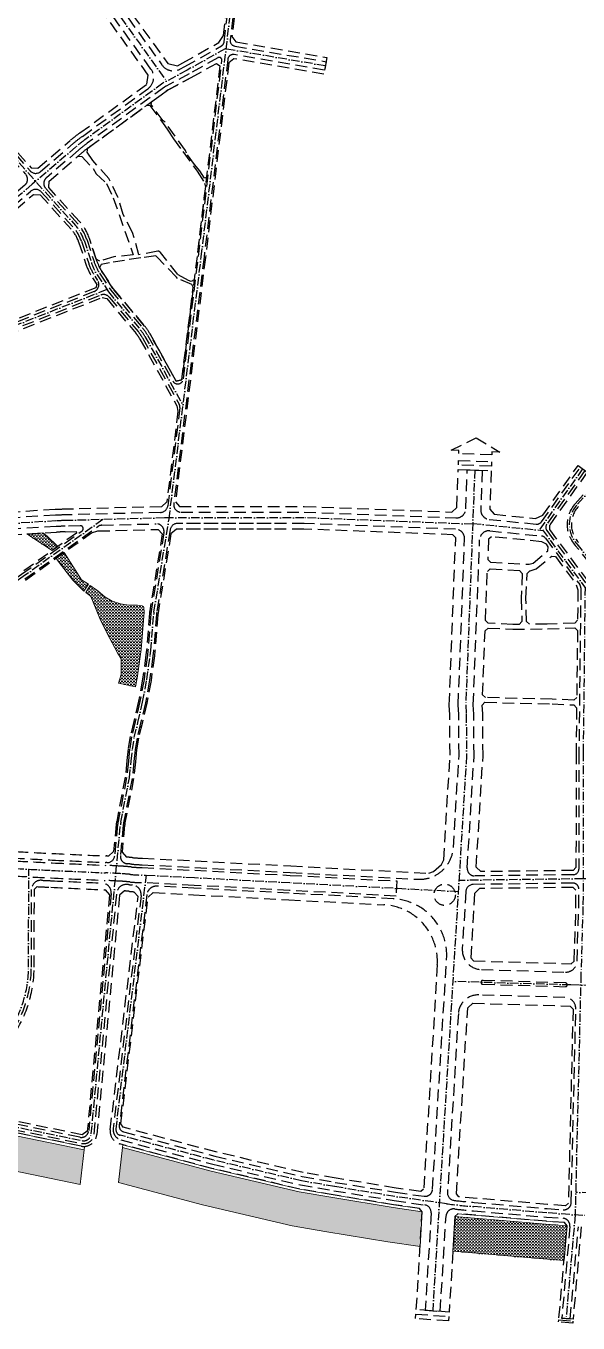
# Model space of a CAD drawing. Header units: metres. Extents: x 563371 to 571261, y 2062953 to 2068466.
# Drawn here: x 569435 to 570022, y 2064371 to 2065749 of the extents above; entities that cross this region are included whole.
import ezdxf

# ---------------------------------------------------------------- set-up
doc = ezdxf.new("R2010")
doc.units = ezdxf.units.M
doc.linetypes.add('ACAD_ISO10W100', pattern=[18.5, 12, -3, 0.5, -3])
doc.linetypes.add('HIDDEN', pattern=[0.375, 0.25, -0.125])
doc.layers.add('datKeSog', color=251, linetype='CONTINUOUS', lineweight=13)
doc.layers.add('datMatNc', color=150, linetype='CONTINUOUS', lineweight=13)
for name, color, linetype in [('hacth sdd', 8, 'CONTINUOUS'), ('LogDg phu', 7, 'CONTINUOUS'), ('TimDg', 222, 'CONTINUOUS'), ('ViaHeSphu', 32, 'CONTINUOUS')]:
    doc.layers.add(name, color=color, linetype=linetype)

msp = doc.modelspace()

# ---------------------------------------------------------------- hatches: boundary and pattern name
at = {"layer": 'hacth sdd'}
h = msp.add_hatch(dxfattribs=at)
h.set_pattern_fill('DASH', color=152, scale=0.5, style=0)
h.paths.add_polyline_path([(569457.442, 2065207.369), (569452.909, 2065210.76), (569435.967, 2065209.751), (569462.865, 2065192.005), (569468.722, 2065196.209)])
h = msp.add_hatch(dxfattribs=at)
h.set_pattern_fill('DASH', color=152, scale=0.5, style=0)
h.paths.add_polyline_path([(569493.933, 2065160.833), (569475.455, 2065189.964), (569467.207, 2065184.043), (569469.33, 2065180.864), (569484.983, 2065160.584), (569496.446, 2065148.859), (569501.303, 2065156.199)])
h = msp.add_hatch(dxfattribs=at)
h.set_pattern_fill('DASH', color=152, scale=0.5, style=0)
h.paths.add_polyline_path([(569560.522, 2065126.503), (569560.309, 2065131.706), (569559.735, 2065132.76), (569558.56, 2065133.426), (569553.688, 2065134.125), (569544.267, 2065133.962), (569535.565, 2065135.4), (569526.643, 2065138.462), (569518.941, 2065142.788), (569513.701, 2065147.026), (569510.032, 2065150.38), (569509.119, 2065150.777), (569503.384, 2065154.792), (569498.482, 2065147.581), (569502.847, 2065144.163), (569503.888, 2065143.349), (569513.67, 2065119.968), (569521.453, 2065103.849), (569532.301, 2065083.57), (569536.103, 2065076.852), (569536.103, 2065067.951), (569536.103, 2065060.367), (569533.409, 2065051.312), (569551.513, 2065047.174), (569553.25, 2065056.378), (569556.766, 2065081.926), (569557.341, 2065086.77)])
h = msp.add_hatch(dxfattribs=at)
h.set_pattern_fill('DASH', color=152, scale=0.5, style=0)
edge = h.paths.add_edge_path()
edge.add_line((568837.459, 2064562.002), (568933.757, 2064568.028))
edge.add_arc((568912.148, 2064913.353), 346, 273.580691, 279.855902)
edge.add_line((568971.373, 2064572.459), (569082.66, 2064591.794))
edge.add_arc((569096.183, 2064513.96), 79, 80.127558, 99.855902, ccw=False)
edge.add_line((569109.728, 2064591.79), (569284.965, 2064561.293))
edge.add_line((569284.965, 2064561.293), (569492.707, 2064518.576))
edge.add_line((569492.707, 2064518.576), (569496.983, 2064555.471))
edge.add_line((569496.983, 2064555.471), (569291.864, 2064597.648))
edge.add_line((569291.864, 2064597.648), (569116.072, 2064628.242))
edge.add_arc((569096.183, 2064513.96), 116, 80.127558, 99.855902)
edge.add_line((569076.327, 2064628.248), (568965.039, 2064608.913))
edge.add_arc((568912.148, 2064913.353), 309, 273.580691, 279.855902, ccw=False)
edge.add_line((568931.446, 2064604.956), (568810.822, 2064597.408))
edge.add_arc((568807.137, 2064656.292), 59, 220.390146, 273.580691, ccw=False)
edge.add_line((568762.2, 2064618.061), (568694.776, 2064697.311))
edge.add_line((568694.776, 2064697.311), (568616.569, 2064783.595))
edge.add_arc((568530.621, 2064705.692), 116, 42.189184, 58.961955)
edge.add_line((568590.431, 2064805.084), (568552.855, 2064827.695))
edge.add_arc((568596.166, 2064899.668), 84, 205.366648, 238.961955, ccw=False)
edge.add_line((568520.265, 2064863.682), (568517.296, 2064869.944))
edge.add_line((568517.296, 2064869.944), (568514.691, 2064870.79))
edge.add_line((568514.691, 2064870.79), (568490.754, 2064857.7))
edge.add_line((568490.754, 2064857.7), (568489.372, 2064851.338))
edge.add_line((568489.372, 2064851.338), (568491.721, 2064848.199))
edge.add_arc((568563.374, 2064901.828), 89.5, 216.813245, 244.311221)
edge.add_line((568524.578, 2064821.174), (568549.328, 2064809.268))
edge.add_arc((568458.08, 2064619.573), 210.5, 42.30272, 64.311221, ccw=False)
edge.add_line((568613.766, 2064761.25), (568733.636, 2064629.527))
edge.add_arc((568577.951, 2064487.85), 210.5, 27.900108, 42.30272, ccw=False)
edge.add_line((568763.983, 2064586.35), (568829.83, 2064461.987))
edge.add_line((568829.83, 2064461.987), (568851.506, 2064457.856))
edge.add_line((568851.506, 2064457.856), (568872.075, 2064482.201))
edge.add_line((568872.075, 2064482.201), (568846.46, 2064524.841))
edge.add_line((568846.46, 2064524.841), (568837.459, 2064562.002))
h = msp.add_hatch(dxfattribs=at)
h.set_pattern_fill('DASH', color=152, scale=0.5, style=0)
h.paths.add_polyline_path([(569824.985, 2064494.016), (569760.942, 2064504.525), (569725.245, 2064510.723), (569631.657, 2064532.73), (569537.517, 2064557.765), (569533.212, 2064520.624), (569622.666, 2064496.836), (569717.839, 2064474.456), (569754.781, 2064468.041), (569819.397, 2064457.438), (569853.783, 2064452.573), (569856.039, 2064489.622)])
h = msp.add_hatch(dxfattribs=at)
h.set_pattern_fill('DASH', color=152, scale=0.5, style=0)
h.paths.add_polyline_path([(570009.953, 2064474.761), (569987.319, 2064476.427), (569890.799, 2064484.623), (569888.55, 2064447.681), (569984.395, 2064439.542), (570006.697, 2064437.9)])

# ---------------------------------------------------------------- linework, layer by layer
at = {"layer": 'datKeSog'}
msp.add_lwpolyline([(569291.864, 2064597.648), (569496.983, 2064555.471), (569497.33, 2064558.463), (569292.424, 2064600.596)], dxfattribs=at)
for points in [[(569725.846, 2064513.664), (569632.386, 2064535.641), (569537.866, 2064560.777), (569537.517, 2064557.765), (569631.657, 2064532.73), (569725.245, 2064510.723), (569760.942, 2064504.525), (569824.985, 2064494.016), (569856.039, 2064489.622), (569856.04, 2064489.632), (569853.252, 2064493.047), (569825.438, 2064496.982), (569761.441, 2064507.483)], [(569893.971, 2064487.364), (569890.8, 2064484.624), (569890.799, 2064484.623), (569987.319, 2064476.427), (570009.953, 2064474.761), (570009.953, 2064474.761), (570007.225, 2064477.969), (569987.556, 2064479.417)]]:
    msp.add_lwpolyline(points, close=True, dxfattribs=at)
at = {"layer": 'datMatNc'}
for points in [[(569457.442, 2065207.369), (569452.909, 2065210.76), (569435.967, 2065209.751), (569462.865, 2065192.005), (569468.722, 2065196.209)], [(569493.933, 2065160.833), (569475.455, 2065189.964), (569467.207, 2065184.043), (569469.33, 2065180.864), (569484.983, 2065160.584), (569496.446, 2065148.859), (569501.303, 2065156.199)], [(569560.522, 2065126.503), (569560.309, 2065131.706), (569559.735, 2065132.76), (569558.56, 2065133.426), (569553.688, 2065134.125), (569544.267, 2065133.962), (569535.565, 2065135.4), (569526.643, 2065138.462), (569518.941, 2065142.788), (569513.701, 2065147.026), (569510.032, 2065150.38), (569509.119, 2065150.777), (569503.384, 2065154.792), (569498.482, 2065147.581), (569502.847, 2065144.163), (569503.888, 2065143.349), (569513.67, 2065119.968), (569521.453, 2065103.849), (569532.301, 2065083.57), (569536.103, 2065076.852), (569536.103, 2065067.951), (569536.103, 2065060.367), (569533.409, 2065051.312), (569551.513, 2065047.174), (569553.25, 2065056.378), (569556.766, 2065081.926), (569557.341, 2065086.77)], [(569824.985, 2064494.016), (569760.942, 2064504.525), (569725.245, 2064510.723), (569631.657, 2064532.73), (569537.517, 2064557.765), (569533.212, 2064520.624), (569622.666, 2064496.836), (569717.839, 2064474.456), (569754.781, 2064468.041), (569819.397, 2064457.438), (569853.783, 2064452.573), (569856.039, 2064489.622)], [(570009.953, 2064474.761), (569987.319, 2064476.427), (569890.799, 2064484.623), (569888.55, 2064447.681), (569984.395, 2064439.542), (570006.697, 2064437.9)]]:
    msp.add_lwpolyline(points, close=True, dxfattribs=at)
msp.add_lwpolyline([(569284.965, 2064561.293), (569492.707, 2064518.576), (569496.983, 2064555.471), (569291.864, 2064597.648)], dxfattribs=at)
at = {"layer": 'LogDg phu', "linetype": 'HIDDEN', "ltscale": 50}
for points in [[(569532.475, 2065773.115), (569579.439, 2065708.021, 0.37514006), (569598.66, 2065703.561), (569603.954, 2065706.383), (569642.589, 2065728.179, 0.23885373), (569645.598, 2065732.69), (569677.778, 2066001.135)], [(569683.738, 2066000.435), (569651.883, 2065734.712, 0.39956727), (569656.828, 2065728.084), (569753.782, 2065711.484), (569752.263, 2065702.613), (569656.351, 2065719.035, 0.42901313), (569649.381, 2065713.835), (569624.185, 2065503.661), (569592.006, 2065241.832, 0.4506999), (569599.952, 2065232.857), (569730.635, 2065232.943), (569891.842, 2065226.738, 0.4142566), (569902.219, 2065236.347), (569903.812, 2065277.882), (569919.8, 2065277.269), (569918.198, 2065235.487, 0.39632295), (569927.194, 2065225.153), (569977.251, 2065220.141, 0.2692068), (569982.736, 2065222.632), (570023.965, 2065280.542)], [(569375.686, 2065756.298), (569390.591, 2065728.215, -0.11041154), (569396.021, 2065708.439), (569398.38, 2065659.392, 0.1710194), (569411.669, 2065626.769), (569439.375, 2065595.532, 0.40948025), (569450.571, 2065594.77), (569485.074, 2065624.39, -0.02028233), (569494.904, 2065632.159), (569564.475, 2065682.7, 0.41325592), (569567.823, 2065703.612), (569522.743, 2065766.094, 0.00027778)], [(569239.684, 2065695.71), (569359.529, 2065757.124, -0.41001123), (569370.244, 2065753.755), (569385.291, 2065725.402, -0.11041154), (569390.028, 2065708.151), (569392.387, 2065659.103, 0.1710194), (569407.18, 2065622.787), (569434.648, 2065591.819, -0.41909066), (569433.872, 2065580.438), (569415.544, 2065564.718, -0.086546), (569387.336, 2065547.951), (569378.35, 2065544.531, -0.03955345), (569363.871, 2065540.296), (569304.576, 2065527.936, -0.37684868), (569287.348, 2065537.693), (569235.776, 2065685.963, -0.37411572), (569239.684, 2065695.71)], [(569602.255, 2065374.41), (569618.229, 2065504.384), (569643.203, 2065712.71, 0.61439559), (569638.75, 2065715.68), (569608.283, 2065698.492), (569583.81, 2065685.445, 0.03463715), (569582.05, 2065684.344), (569500.194, 2065624.877, 0.02028233), (569490.936, 2065617.561), (569456.721, 2065588.188, 0.42236843), (569456.009, 2065576.74), (569489.702, 2065539.628, -0.10509194), (569499.543, 2065522.745), (569507.331, 2065499.111, 0.06472253), (569513.245, 2065486.793), (569525.028, 2065468.684), (569558.823, 2065428.608, -0.04877271), (569564.011, 2065421.074), (569591.051, 2065372.235, 0.72669282), (569602.255, 2065374.41)], [(569343.152, 2065402.591, -0.42608162), (569332.665, 2065407.406), (569300.268, 2065500.548, -0.45259245), (569311.374, 2065520.16), (569365.707, 2065531.485, 0.03955345), (569381.551, 2065536.12), (569390.537, 2065539.539, 0.086546), (569421.403, 2065557.886), (569440.022, 2065573.856, -0.40597873), (569451.154, 2065573.161), (569485.26, 2065535.595, -0.10509194), (569493.844, 2065520.867), (569501.632, 2065497.234, 0.06472253), (569508.215, 2065483.521), (569511.126, 2065479.047, -0.47462324), (569507.352, 2065467.24), (569343.152, 2065402.591)], [(569558.762, 2065418.168), (569597.811, 2065347.636, -0.15828361), (569598.517, 2065343.998), (569585.687, 2065239.605, -0.37144656), (569577.954, 2065232.583), (569476.19, 2065229.947, 0.00493093), (569466.453, 2065229.599), (569402.014, 2065225.76, -0.33571088), (569393.982, 2065231.118), (569339.898, 2065386.61, -0.40244427), (569344.523, 2065396.682), (569514.382, 2065463.56, -0.32179156), (569523.429, 2065461.273), (569554.236, 2065424.74, -0.04877271), (569558.762, 2065418.168)], [(570128.967, 2065062.279), (570018.638, 2065197.576, -0.38979037), (570018.533, 2065241.815), (570132.061, 2065369.658, 0.46894919)], [(570028.853, 2065277.062), (569988.409, 2065220.254, 0.32450382), (569988.472, 2065213.209), (570032.886, 2065153.109)], [(570021.875, 2065238.801, 0.39148403), (570022.035, 2065200.531)], [(569267.291, 2065094.697), (569277.337, 2065070.914, 0.47260366), (569286.226, 2065068.279), (569331.338, 2065098.801), (569430.375, 2065166.835), (569494.595, 2065212.936, 0.73867957), (569492.767, 2065218.373), (569476.501, 2065217.951, 0.00488803), (569467.083, 2065217.615), (569324.164, 2065209.102, 0.04255483), (569291.545, 2065204.354), (569243.209, 2065193.056, 0.43963187), (569237.425, 2065182.783), (569258.554, 2065118.075, 0.02101752), (569267.291, 2065094.697)], [(569243.209, 2065193.056, 0.43963187), (569237.425, 2065182.783), (569258.554, 2065118.075, 0.02101752), (569267.291, 2065094.697), (569277.337, 2065070.914, 0.47260366), (569286.226, 2065068.279), (569331.338, 2065098.801), (569430.375, 2065166.835), (569494.595, 2065212.936, 0.73867957), (569492.767, 2065218.373), (569476.501, 2065217.951, 0.00488803), (569467.083, 2065217.615), (569324.164, 2065209.102, 0.04255483), (569291.545, 2065204.354), (569243.209, 2065193.056)], [(569573.501, 2065220.464, -0.46994499), (569581.605, 2065211.188), (569568.002, 2065127.193, 0.02022619), (569567.682, 2065124.544), (569564.608, 2065086.049), (569564.009, 2065080.998), (569560.459, 2065055.202), (569556.009, 2065031.626), (569551.007, 2065010.069), (569547.19, 2064994.039), (569545.118, 2064981.184), (569543.791, 2064968.449), (569541.935, 2064950.908), (569532.858, 2064904.052, 0.02429348), (569532.402, 2064900.88), (569529.275, 2064867.774, -0.40038149), (569520.936, 2064860.535, 0.00016751), (569519.975, 2064860.58, -0.00034408), (569462.821, 2064863.254, -0.00176886), (569420.976, 2064865.389, -0.40551063)], [(569433.824, 2065161.924), (569511.194, 2065217.467, -0.15029821), (569515.652, 2065218.965), (569573.501, 2065220.464, -0.00256873)], [(569695.465, 2065220.919), (569596.052, 2065220.854, 0.36774273), (569588.161, 2065214.133), (569573.924, 2065126.234, 0.02022619), (569573.663, 2065124.066), (569570.58, 2065085.457), (569569.961, 2065080.235), (569566.383, 2065054.236), (569561.882, 2065030.391), (569556.848, 2065008.696), (569553.079, 2064992.865), (569551.068, 2064980.395), (569549.758, 2064967.822), (569547.874, 2064950.02), (569538.749, 2064902.911, 0.02429348), (569538.376, 2064900.315), (569535.325, 2064868.025, 0.41813379), (569542.644, 2064859.299, -0.00443407), (569547.19, 2064858.89, 0.02080387), (569558.457, 2064858.247), (569614.537, 2064855.342), (569715.877, 2064849.977), (569851.288, 2064842.823, 0.41186144), (569889.121, 2064876.585), (569895.079, 2064974.422), (569894.779, 2065017.897), (569894.231, 2065028.01), (569900.993, 2065204.371, 0.41417052), (569891.385, 2065214.746), (569730.408, 2065220.942), (569596.052, 2065220.854, 0.36774273), (569588.161, 2065214.133), (569573.924, 2065126.234, 0.02022619), (569573.663, 2065124.066), (569570.58, 2065085.457), (569569.961, 2065080.235), (569566.383, 2065054.236), (569561.882, 2065030.391), (569556.848, 2065008.696), (569555.672, 2065003.757)], [(569903.824, 2064854.801), (569911.082, 2064973.99), (569910.776, 2065018.385), (569910.247, 2065028.137), (569916.969, 2065203.45, -0.4323334), (569927.958, 2065213.017), (569982.757, 2065207.53, -0.21172392), (569986.984, 2065205.126), (570023.307, 2065155.976, -0.1634053), (570024.481, 2065152.341), (570022.477, 2064977.444), (570022.347, 2064853.673, -0.41008722), (570016.425, 2064847.68), (569911.914, 2064846.315, -0.43602133), (569903.824, 2064854.801)], [(569451.47, 2064841.777, 0.00043403), (569461.777, 2064841.278, 0.00032629), (569516.005, 2064838.739, -0.42835943), (569525.499, 2064827.809), (569501.693, 2064575.806, -0.44639352), (569492.117, 2064568.723), (569375.56, 2064592.69, -0.52123712), (569371.666, 2064601.723), (569421.581, 2064682.416, 0.13859691), (569440.724, 2064749.357), (569440.979, 2064831.82, -0.42777672), (569451.47, 2064841.777)], [(569292.983, 2064603.544), (569494.185, 2064562.172, 0.44639352), (569507.352, 2064571.912), (569531.565, 2064828.22, -0.41220487), (569542.393, 2064837.242, -0.00280832), (569545.025, 2064836.997, 0.00500621), (569548.17, 2064836.717, -0.42609561), (569557.315, 2064825.562), (569527.722, 2064577.913, 0.37349807), (569535.817, 2064565.978), (569633.479, 2064540.006), (569726.747, 2064518.075), (569762.19, 2064511.921), (569826.118, 2064501.43), (569858.619, 2064496.832, -0.3910497), (569865.484, 2064488.425), (569859.18, 2064384.906), (569875.138, 2064383.723), (569881.309, 2064485.06, -0.43052875), (569890.221, 2064492.52, 0.00787224), (569910.414, 2064490.484), (569987.912, 2064483.903), (570005.51, 2064482.608, -0.41850309), (570012.891, 2064473.926), (570004.278, 2064376.424), (570013.243, 2064375.632), (570021.892, 2064473.541, -0.40690002)], [(569902.3, 2064829.779), (569898.607, 2064769.128, 0.42333833), (569918.943, 2064746.861), (570008.15, 2064744.205, 0.41383718), (570020.502, 2064755.827), (570022.305, 2064813.872), (570022.325, 2064832.671, 0.41835198), (570016.246, 2064838.677), (569910.181, 2064837.292, 0.39273697), (569902.3, 2064829.779)]]:
    msp.add_lwpolyline(points, format="xyb", dxfattribs=at)
for points in [[(569895.049, 2065298.248), (569886.703, 2065298.568), (569913.16, 2065311.884), (569938.442, 2065296.588), (569930.096, 2065296.908), (569929.974, 2065293.728), (569894.927, 2065295.069)], [(569929.476, 2065281.674), (569894.501, 2065283.015), (569894.612, 2065287.784), (569929.659, 2065286.443)], [(569849.353, 2064380.848), (569884.26, 2064378.261), (569883.979, 2064373.498), (569849, 2064376.088)], [(570001.11, 2064374.651), (570016.052, 2064373.331), (570015.903, 2064371.292), (570000.93, 2064372.613)]]:
    msp.add_lwpolyline(points, close=True, dxfattribs=at)
for points in [[(569411.708, 2064846.853), (569412.552, 2064862.831, -0.00029151), (569424.349, 2064862.201, 0.0016194), (569462.678, 2064860.257, 0.00034408), (569519.837, 2064857.583, -0.00291876), (569536.544, 2064856.715, -0.01020555), (569546.895, 2064855.904, 0.02070484), (569558.356, 2064855.248), (569614.38, 2064852.346), (569715.719, 2064846.982), (569828.997, 2064840.997), (569828.153, 2064825.019), (569714.875, 2064831.004), (569613.543, 2064836.368), (569557.808, 2064839.255, -0.02022632), (569545.32, 2064839.982, 0.01020555), (569535.621, 2064840.742, 0.00291876), (569519.1, 2064841.6, -0.00034408), (569461.92, 2064844.275, -0.0016194), (569423.487, 2064846.224, 0.00029151), (569411.708, 2064846.853, 0.00029151)], [(569613.386, 2064833.372), (569573.93, 2064835.416, 0.39467326), (569563.484, 2064826.616), (569534.142, 2064581.072, 0.37349807), (569538.558, 2064574.562), (569635.666, 2064548.738), (569728.548, 2064526.897), (569763.689, 2064520.795), (569827.477, 2064510.328), (569857.902, 2064506.023, 0.43776316), (569867.008, 2064513.458), (569881.937, 2064758.607, 0.4165696), (569825.213, 2064822.17), (569714.717, 2064828.008)], [(569920.544, 2064731.307), (570008.046, 2064728.701, 1), (570008.165, 2064732.699), (569920.663, 2064735.305, 1.11407927)], [(570005.718, 2064491.617, 0.42884969), (570014.303, 2064499.405), (570019.191, 2064704.931, 0.41245925), (570007.551, 2064717.211), (569915.997, 2064719.937, 0.40514729), (569894.411, 2064700.223), (569882.831, 2064510.053, 0.39744495), (569889.871, 2064501.623, 0.00842442), (569911.176, 2064499.452), (569988.623, 2064492.875)]]:
    msp.add_lwpolyline(points, format="xyb", close=True, dxfattribs=at)
msp.add_circle((569879.918, 2064826.343), 11.302, dxfattribs=at)
at = {"layer": 'TimDg', "linetype": 'ACAD_ISO10W100', "ltscale": 0.75}
for points in [[(569143.746, 2066144.844), (569195.667, 2066042.078, 0.02618506), (569203.47, 2066028.454), (569250.574, 2065955.376), (569290.431, 2065888.423, 0.01177333), (569294.186, 2065882.441), (569341.851, 2065810.327), (569369.353, 2065761.832), (569387.941, 2065726.808, -0.11041154), (569393.024, 2065708.295), (569395.383, 2065659.248, 0.1710194), (569409.424, 2065624.778), (569455.268, 2065573.092), (569487.481, 2065537.611, -0.10509194), (569496.694, 2065521.806), (569504.482, 2065498.172, 0.06472253), (569510.73, 2065485.157), (569522.615, 2065466.892), (569556.529, 2065426.674, -0.04877271), (569561.387, 2065419.621), (569601.852, 2065346.533)], [(569293.543, 2064606.491), (569494.789, 2064565.111, 0.44639352), (569504.365, 2064572.194), (569535.389, 2064900.597, -0.02429348), (569535.803, 2064903.481), (569544.905, 2064950.464), (569546.774, 2064968.135), (569548.093, 2064980.79), (569550.134, 2064993.452), (569553.928, 2065009.383), (569558.945, 2065031.009), (569563.421, 2065054.719), (569566.985, 2065080.617), (569567.594, 2065085.753), (569570.672, 2065124.305, -0.02022619), (569570.963, 2065126.714), (569587.02, 2065225.853), (569621.207, 2065504.022), (569680.758, 2066000.785)], [(569753.022, 2065707.049), (569646.593, 2065725.271), (569606.119, 2065702.437), (569580.499, 2065688.779), (569497.549, 2065628.518, 0.02028233), (569488.005, 2065620.975), (569441.717, 2065581.238), (569418.474, 2065561.302, -0.086546), (569388.936, 2065543.745), (569379.95, 2065540.325, -0.03955345), (569364.789, 2065535.89), (569287.932, 2065519.87), (569113.752, 2065473.478, 0.0504334), (569019.629, 2065437.933), (568973.349, 2065413.4)], [(570137.596, 2065372.501), (570020.205, 2065240.309, 0.39058997), (570020.337, 2065199.052), (570130.711, 2065063.701, -0.09104869)], [(569587.135, 2065226.793, 0.00256873), (569582.122, 2065226.689), (569476.345, 2065223.949, 0.00490968), (569466.768, 2065223.607), (569323.807, 2065215.091, 0.04255483), (569290.179, 2065210.196), (569190.562, 2065186.912, 0.06884165), (569139.4, 2065167.24), (569074.272, 2065131.275), (568987.024, 2065083.096, 0.25533145), (568948.445, 2065022.41), (568945.894, 2064983.989), (568942.831, 2064940.079), (568937.847, 2064885.795)], [(569516.529, 2065224.99), (569432.1, 2065164.38), (569333.028, 2065096.322), (569257.598, 2065045.287), (569207.05, 2065009.618, 0.23038703), (569198.607, 2064994.287), (569192.42, 2064871.968)], [(570185.663, 2064840.853), (570159.984, 2064921.017), (570123.887, 2065027.751, 0.08474038), (570103.896, 2065064.765), (570064.842, 2065114.644, 0.02550478), (570056.484, 2065124.265), (570030.589, 2065151.169), (569982.179, 2065216.676)], [(569894.271, 2064829.537), (569715.297, 2064838.993), (569613.961, 2064844.357), (569558.084, 2064847.252, -0.02045579), (569546.107, 2064847.943, 0.01020555), (569536.083, 2064848.728, 0.00291876), (569519.469, 2064849.591, -0.00034408), (569462.299, 2064852.266, -0.0016194), (569423.918, 2064854.213, 0.00225041), (569332.902, 2064858.714, -0.01283319), (569320.953, 2064859.559), (569184.286, 2064872.753, 0.01264722), (569163.054, 2064874.447), (569138.07, 2064875.804), (569105.865, 2064876.833), (569010.37, 2064881.863), (568990.166, 2064882.927), (568938.999, 2064885.745, -0.02061511), (568920.085, 2064887.302), (568819.615, 2064899.762), (568728.969, 2064910.188), (568650.357, 2064918.979, 0.15414674), (568517.4, 2064892.786), (568466.297, 2064864.842)], [(569362.338, 2064592.346), (569419.03, 2064683.994, 0.13859691), (569437.724, 2064749.366), (569438.046, 2064853.467)], [(570634.726, 2064473.319), (570453.682, 2064478.116), (570423.624, 2064478.964), (570316.196, 2064481.746), (570232.094, 2064482.858), (570162.023, 2064483.153), (570116.869, 2064483.072), (570076.231, 2064483.041, -0.0186903), (570053.346, 2064483.879), (570026.537, 2064485.572), (569988.267, 2064488.389), (569910.795, 2064494.968, -0.01138942), (569881.807, 2064498.096), (569826.798, 2064505.879), (569762.94, 2064516.358), (569727.647, 2064522.486), (569634.573, 2064544.372), (569535.09, 2064570.828, -0.37349807), (569530.675, 2064577.338), (569562.898, 2064847.002)]]:
    msp.add_lwpolyline(points, format="xyb", dxfattribs=at)
for points in [[(569527.609, 2065769.604), (569583.734, 2065691.814)], [(569520.293, 2065469.112), (569332.197, 2065395.053)], [(569911.806, 2065277.575), (569902.239, 2065028.074), (569902.777, 2065018.141), (569903.08, 2064974.206), (569867.159, 2064384.314)], [(570026.409, 2065278.802), (569980.147, 2065213.821)], [(569909.6, 2065220.05), (569730.521, 2065226.942), (569587.142, 2065226.848)], [(569909.632, 2065220.882), (569984.619, 2065213.374)], [(570028.993, 2065153.33), (570026.977, 2064977.416), (570026.805, 2064813.8), (570024.569, 2064741.828), (570018.49, 2064486.165), (570008.761, 2064376.028)], [(570648.93, 2064833.434), (570470.12, 2064835.75), (570470.12, 2064835.75), (570262.118, 2064838.529), (570262.118, 2064838.529), (570170.635, 2064841.31), (570026.651, 2064843.313), (569895.005, 2064841.594)], [(570647.383, 2064713.998), (570473.319, 2064718.744), (570430.115, 2064719.741), (570260.276, 2064724.09), (570235.498, 2064724.688), (570036.698, 2064730.023), (570013.684, 2064730.534), (569888.469, 2064734.263)], [(570635.292, 2064496.468), (570256.763, 2064505.71), (570019.059, 2064510.109)]]:
    msp.add_lwpolyline(points, dxfattribs=at)
at = {"layer": 'ViaHeSphu', "linetype": 'HIDDEN', "ltscale": 50}
for points in [[(569685.227, 2066000.26), (569653.816, 2065738.232), (569658.149, 2065732.423), (569754.541, 2065715.92), (569751.504, 2065698.178), (569656.004, 2065714.529), (569650.481, 2065710.408), (569625.675, 2065503.48), (569593.761, 2065243.815), (569598.151, 2065238.855), (569730.748, 2065238.943), (569887.576, 2065232.906), (569892.764, 2065237.71), (569894.318, 2065278.246), (569929.293, 2065276.905), (569927.73, 2065236.145), (569932.514, 2065230.651), (569976.311, 2065226.265), (569984.186, 2065229.841), (570021.521, 2065282.281), (570031.297, 2065275.322), (569991.331, 2065219.186), (569991.374, 2065214.329), (570035.183, 2065155.049)], [(569537.34, 2065776.626), (569585.693, 2065709.607), (569595.966, 2065707.224), (569601.79, 2065710.329), (569639.925, 2065731.843), (569644.875, 2065739.264), (569657.708, 2065846.31)]]:
    msp.add_lwpolyline(points, dxfattribs=at)
for points in [[(569377.368, 2065759.53), (569393.241, 2065729.621, -0.11041154), (569399.018, 2065708.584), (569401.376, 2065659.536, 0.1710194), (569413.913, 2065628.759), (569440.571, 2065598.705), (569447.682, 2065598.221), (569482.143, 2065627.804, -0.02028233), (569492.259, 2065635.8), (569563.42, 2065687.496), (569564.988, 2065697.287)], [(569564.988, 2065697.287), (569517.877, 2065762.583, 0.00027778)], [(569616.741, 2065504.571), (569600.607, 2065373.297), (569594.544, 2065372.12), (569566.636, 2065422.527, 0.04877271), (569561.116, 2065430.542), (569527.441, 2065470.476), (569515.759, 2065488.43, -0.06472253), (569510.18, 2065500.05), (569502.392, 2065523.684, 0.10509194), (569491.923, 2065541.644), (569459.144, 2065577.75), (569459.577, 2065584.709), (569493.868, 2065614.147, -0.02028233), (569502.839, 2065621.237), (569585.284, 2065681.131), (569610.447, 2065694.546), (569637.268, 2065709.677), (569641.028, 2065707.169), (569616.739, 2065504.558)], [(569613.691, 2065479.758), (569610.527, 2065477.862), (569607.562, 2065479.009), (569596.228, 2065485.389), (569577.858, 2065508.924, 0.27979121), (569574.946, 2065510.028), (569554.996, 2065506.331), (569548.345, 2065529.892), (569538.349, 2065549.25), (569532.789, 2065567.677), (569522.902, 2065587.552), (569506.124, 2065606.337), (569499.911, 2065615.404), (569500.643, 2065619.642), (569563.635, 2065665.404), (569566.456, 2065664.981), (569579.981, 2065647.014), (569585.713, 2065638.829), (569591.713, 2065629.392), (569601.59, 2065615.981), (569616.812, 2065595.037), (569624.805, 2065582.491), (569625.641, 2065578.818), (569616.74, 2065504.564), (569613.691, 2065479.758)], [(569549.052, 2065506.21), (569528.521, 2065504.205), (569513.488, 2065499.596), (569509.681, 2065501.566), (569502.392, 2065523.684, 0.10509194), (569491.923, 2065541.644), (569459.144, 2065577.75), (569459.577, 2065584.709), (569490.214, 2065611.01), (569494.528, 2065610.762), (569506.371, 2065597.957), (569509.615, 2065592.31), (569520.417, 2065582.185), (569527.711, 2065566.771), (569549.052, 2065506.21)], [(569383.151, 2065531.914), (569392.138, 2065535.334, 0.086546), (569424.333, 2065554.471), (569442.879, 2065570.378), (569450.035, 2065569.931), (569483.039, 2065533.578, -0.10509194), (569490.995, 2065519.928), (569498.783, 2065496.295, 0.06472253), (569505.701, 2065481.885), (569510.317, 2065474.791), (569509.162, 2065471.177), (569341.397, 2065405.124), (569337.62, 2065406.858), (569302.891, 2065506.704), (569307.444, 2065514.744), (569366.625, 2065527.08, 0.03955345), (569383.151, 2065531.914)], [(569566.636, 2065422.527), (569594.544, 2065372.12), (569600.607, 2065373.297), (569612.72, 2065471.853), (569611.13, 2065474.637), (569596.179, 2065481.152), (569594.928, 2065482.652), (569574.639, 2065503.372), (569572.85, 2065505.081), (569556.999, 2065503.023), (569539.866, 2065500.42), (569523.747, 2065497.867), (569514.938, 2065495.963), (569513.309, 2065492.628, 0.02431932), (569515.759, 2065488.43), (569527.441, 2065470.476), (569561.116, 2065430.542, -0.04877271), (569566.636, 2065422.527)], [(569556.137, 2065416.715), (569595.442, 2065345.722), (569596.529, 2065340.12), (569584.68, 2065243.707), (569579.072, 2065238.614), (569476.035, 2065235.945, 0.0049518), (569466.138, 2065235.591), (569405.578, 2065231.983), (569396.291, 2065238.179), (569343.536, 2065389.848), (569345.342, 2065393.781), (569516.03, 2065460.985), (569520.755, 2065459.79), (569551.943, 2065422.806, -0.04877271), (569556.137, 2065416.715)], [(569575.64, 2065214.517), (569579.836, 2065209.712), (569566.583, 2065128.187, 0.02037527), (569566.245, 2065125.396), (569563.115, 2065086.197), (569562.521, 2065081.189), (569558.978, 2065055.444), (569554.541, 2065031.935), (569549.547, 2065010.412), (569545.718, 2064994.333), (569543.63, 2064981.382), (569542.299, 2064968.605), (569540.45, 2064951.13), (569531.386, 2064904.337, 0.02429348), (569530.909, 2064901.021), (569528.185, 2064872.189), (569522.721, 2064867.458, 0.00042032), (569520.298, 2064867.572, -0.00034408), (569463.153, 2064870.246, -0.0016194), (569424.888, 2064872.187, 0.00012347)], [(569434.686, 2065160.697), (569504.75, 2065210.995), (569511.458, 2065212.855), (569575.64, 2065214.517, -0.00256873)], [(569695.469, 2065214.919), (569594.796, 2065214.853), (569588.997, 2065209.914), (569575.405, 2065125.994, 0.02022619), (569575.158, 2065123.947), (569572.073, 2065085.309), (569571.448, 2065080.045), (569567.864, 2065053.994), (569563.35, 2065030.082), (569558.309, 2065008.353), (569554.551, 2064992.572), (569552.556, 2064980.198), (569551.25, 2064967.665), (569549.359, 2064949.798), (569540.221, 2064902.625, 0.02429348), (569539.869, 2064900.174), (569537.179, 2064871.7), (569541.698, 2064866.394, -0.00586743), (569547.879, 2064865.856, 0.02104826), (569558.691, 2064865.245), (569614.903, 2064862.332), (569716.247, 2064856.968), (569862.91, 2064849.219), (569868.144, 2064851.058), (569876.38, 2064858.408), (569878.8, 2064863.4), (569885.577, 2064974.678), (569885.281, 2065017.607), (569884.721, 2065027.935), (569891.538, 2065205.734), (569888.655, 2065208.847), (569730.294, 2065214.942), (569594.796, 2065214.853), (569588.997, 2065209.914), (569575.405, 2065125.994, 0.02022619), (569575.158, 2065123.947), (569572.073, 2065085.309), (569571.448, 2065080.045), (569567.864, 2065053.994), (569563.35, 2065030.082), (569558.309, 2065008.353), (569557.131, 2065003.409)], [(569324.521, 2065203.113), (569467.397, 2065211.623, -0.00486597), (569476.656, 2065211.953), (569488.178, 2065212.252), (569488.74, 2065210.58), (569429.513, 2065168.062)], [(569324.521, 2065203.113), (569467.397, 2065211.623, -0.00486597), (569476.656, 2065211.953), (569488.178, 2065212.252), (569488.74, 2065210.58), (569429.513, 2065168.062)], [(570024.914, 2064473.652), (570016.232, 2064375.368), (570001.29, 2064376.688), (570009.953, 2064474.761), (570007.225, 2064477.969), (569987.556, 2064479.417), (569893.971, 2064487.364), (569890.8, 2064484.624), (569884.612, 2064383.021), (569849.705, 2064385.608), (569856.04, 2064489.632), (569853.252, 2064493.047), (569825.438, 2064496.982), (569761.441, 2064507.483), (569725.846, 2064513.664), (569632.386, 2064535.641), (569534.867, 2064561.574, -0.37349807), (569524.563, 2064576.765), (569554.151, 2064824.369), (569549.751, 2064829.585, -0.0082479), (569544.336, 2064830.03, 0.00497746), (569539.808, 2064830.433), (569534.349, 2064825.793), (569510.338, 2064571.63, -0.44639352), (569493.581, 2064559.234), (569292.424, 2064600.596)]]:
    msp.add_lwpolyline(points, format="xyb", dxfattribs=at)
for points in [[(569626.774, 2065588.27), (569624.783, 2065587.806), (569619.691, 2065595.643), (569613.972, 2065602.284), (569605.661, 2065614.155), (569604.331, 2065617.253), (569582.815, 2065647.354), (569580.758, 2065648.563), (569569.92, 2065663.374), (569568.092, 2065666.172), (569568.616, 2065669.022), (569584.442, 2065680.52, -0.03463715), (569586.202, 2065681.621), (569610.447, 2065694.546), (569637.268, 2065709.677), (569641.028, 2065707.169)], [(569461.445, 2064834.286, 0.00034408), (569518.64, 2064831.61, -0.00012305), (569519.332, 2064831.578), (569523.856, 2064826.359), (569500.13, 2064575.212), (569494.762, 2064571.242), (569374.897, 2064595.889), (569373.536, 2064599.044), (569424.132, 2064680.838, 0.13859691), (569443.724, 2064749.348), (569443.98, 2064832.141), (569446.985, 2064834.99, 0.00060821)], [(569714.347, 2064821.018), (569815.301, 2064815.684, -0.4165696), (569872.024, 2064752.121), (569857.502, 2064513.645), (569854.349, 2064511.071), (569828.157, 2064514.776), (569764.438, 2064525.232), (569729.449, 2064531.308), (569636.76, 2064553.103), (569538.427, 2064579.253), (569535.884, 2064583.003), (569564.669, 2064823.891), (569570.255, 2064828.597), (569613.02, 2064826.382)]]:
    msp.add_lwpolyline(points, format="xyb", close=True, dxfattribs=at)
for points in [[(569973.706, 2065178.787), (569989.37, 2065191.81), (569989.894, 2065196.141), (569987.97, 2065198.744), (569983.202, 2065201.456), (569929.602, 2065206.822), (569926.502, 2065204.123), (569925.681, 2065182.719), (569928.563, 2065179.569), (569969.746, 2065177.478)], [(570019.71, 2065155.796), (570021.459, 2065150.383), (570021.088, 2065118.078), (570018.056, 2065114.971), (569988.875, 2065113.937), (569969.924, 2065113.687), (569966.845, 2065116.647), (569966.186, 2065141.542), (569967.321, 2065167.588), (569970.447, 2065170.433), (569970.699, 2065170.421), (569977.161, 2065172.556), (569993.537, 2065186.171), (569997.627, 2065185.677)], [(569928.294, 2065172.573), (569959.461, 2065170.991), (569962.327, 2065167.842), (569961.183, 2065141.585), (569961.845, 2065116.581), (569958.925, 2065113.542), (569952.285, 2065113.455), (569926.078, 2065114.773), (569923.197, 2065117.922), (569925.183, 2065169.728)], [(569920.167, 2065038.899), (569922.775, 2065106.93), (569925.887, 2065109.777), (569952.192, 2065108.453), (569988.997, 2065108.938), (570017.998, 2065109.966), (570020.962, 2065107.073), (570020.148, 2065036.027), (570017.116, 2065033.149), (569994.221, 2065034.083), (569923.051, 2065035.828)], [(569994.057, 2065029.085), (570017.059, 2065028.148), (570020.022, 2065025.026), (570019.477, 2064977.463), (570019.348, 2064855.219), (570016.345, 2064852.179), (569918.099, 2064850.896), (569913.404, 2064855.822), (569920.584, 2064973.734), (569920.274, 2065018.675), (569919.773, 2065027.915), (569922.61, 2065030.837)], [(569917.002, 2064832.881), (569911.699, 2064827.825), (569907.52, 2064759.205), (569910.337, 2064756.122), (570014.412, 2064753.023), (570017.504, 2064755.932), (570019.305, 2064813.92), (570019.323, 2064831.217), (570016.326, 2064834.178)], [(569895.066, 2064505.336), (569892.259, 2064508.584), (569904.298, 2064706.282), (569909.599, 2064711.124), (570013.099, 2064708.042), (570013.263, 2064708.038), (570016.191, 2064704.972), (570011.286, 2064498.724), (570008.223, 2064495.945), (569988.979, 2064497.361)]]:
    msp.add_lwpolyline(points, close=True, dxfattribs=at)

doc.saveas('drawing.dxf')
